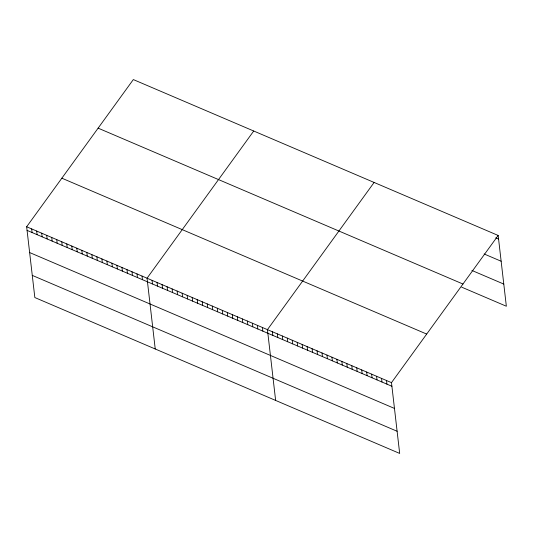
<?xml version="1.0" encoding="UTF-8"?>
<svg xmlns="http://www.w3.org/2000/svg" width="533" height="533" viewBox="0 0 533 533"><rect width="100%" height="100%" fill="white"/><g stroke="black" fill="none" stroke-linecap="round" stroke-linejoin="round"><path stroke-width="0.8" d="M498.162 235.453L391.482 382.641L399.677 453.43L34.838 297.547L26.65 226.765L133.323 79.57L498.162 235.453L506.35 306.235L461.691 287.16M253.721 131.011L147.048 278.199L155.236 348.988M374.113 182.453L267.439 329.641L275.634 400.43M495.743 237.865L498.582 239.07M484.131 253.968L501.147 261.237M471.892 270.444L503.785 284.076M98.125 128.147L462.957 284.022M61.855 178.189L426.686 334.071M26.65 226.765L391.482 382.641M27.07 230.389L391.902 386.265M29.635 252.549L394.467 408.431M32.273 275.388L397.112 431.264M386.525 380.522L386.945 384.146M381.561 378.403L381.981 382.028M376.598 376.285L377.018 379.902M371.634 374.159L372.054 377.784M366.677 372.041L367.097 375.665M361.714 369.922L362.134 373.546M356.75 367.803L357.17 371.428M351.793 365.685L352.206 369.309M346.83 363.559L347.25 367.184M341.866 361.441L342.286 365.065M336.903 359.322L337.322 362.946M331.946 357.203L332.365 360.828M326.982 355.085L327.402 358.709M322.019 352.959L322.438 356.584M317.055 350.841L317.475 354.465M312.098 348.722L312.518 352.346M307.135 346.603L307.554 350.228M302.171 344.485L302.591 348.109M297.214 342.359L297.627 345.984M292.251 340.241L292.67 343.865M287.287 338.122L287.707 341.746M282.323 336.003L282.743 339.628M277.367 333.885L277.786 337.509M272.403 331.759L272.823 335.384M262.423 327.502L262.842 331.126M257.406 325.357L257.825 328.981M252.389 323.211L252.809 326.836M247.372 321.066L247.792 324.69M242.355 318.927L242.775 322.552M237.345 316.782L237.758 320.406M232.328 314.637L232.748 318.261M227.311 312.498L227.731 316.122M222.294 310.353L222.714 313.977M217.277 308.207L217.697 311.832M212.261 306.069L212.68 309.693M207.244 303.923L207.663 307.548M202.227 301.778L202.647 305.402M197.21 299.633L197.63 303.257M192.193 297.494L192.613 301.118M187.176 295.349L187.596 298.973M182.159 293.203L182.579 296.828M177.143 291.065L177.562 294.689M172.126 288.919L172.545 292.544M167.109 286.774L167.529 290.398M162.092 284.635L162.512 288.26M157.075 282.49L157.495 286.114M152.065 280.345L152.478 283.969M142.031 276.061L142.451 279.685M137.014 273.915L137.434 277.54M131.997 271.77L132.417 275.394M126.981 269.631L127.4 273.256M121.964 267.486L122.383 271.11M116.947 265.341L117.367 268.965M111.93 263.202L112.35 266.82M106.913 261.057L107.333 264.681M101.896 258.911L102.316 262.536M96.879 256.766L97.299 260.39M91.863 254.627L92.282 258.252M86.846 252.482L87.265 256.106M81.829 250.337L82.249 253.961M76.812 248.198L77.232 251.823M71.795 246.053L72.215 249.677M66.785 243.907L67.198 247.532M61.768 241.769L62.188 245.387M56.751 239.623L57.171 243.248M51.734 237.478L52.154 241.103M46.717 235.333L47.137 238.957M41.701 233.194L42.12 236.819M36.684 231.049L37.103 234.673M31.667 228.904L32.087 232.528"/></g></svg>
